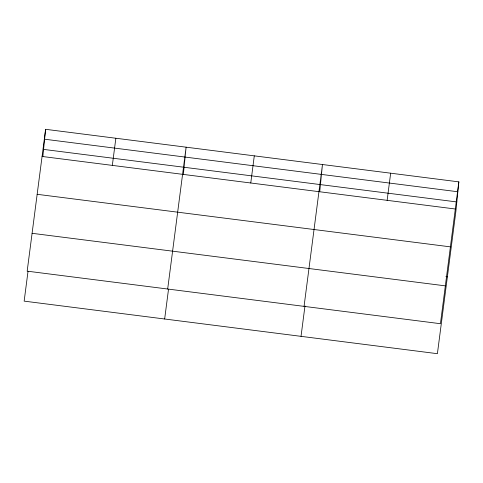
<?xml version="1.0" encoding="UTF-8"?>
<svg xmlns="http://www.w3.org/2000/svg" width="483" height="483" viewBox="0 0 483 483"><rect width="100%" height="100%" fill="white"/><g stroke="black" fill="none" stroke-linecap="round" stroke-linejoin="round"><path stroke-width="0.72" d="M42.86 156.468L45.601 129.311L458.85 181.868L455.825 211.844L437.399 353.689L24.15 301.132L28.008 271.446M183.365 174.333L186.106 147.182L167.679 289.021M319.734 191.673L322.475 164.522L304.055 306.367M45.601 129.311L27.175 271.156L440.43 323.707L458.85 181.868M112.328 165.391L115.854 138.247M164.655 319.003L168.513 289.317M250.768 182.997L254.293 155.852M301.03 336.343L304.978 305.914M387.137 200.336L390.662 173.192M44.599 139.207L457.854 191.757M43.573 149.398L456.821 201.948M42.075 156.456L455.324 209.006M37.155 194.305L450.41 246.861M445.9 276.65L447.385 276.837M32.095 233.307L445.344 285.858"/></g></svg>
